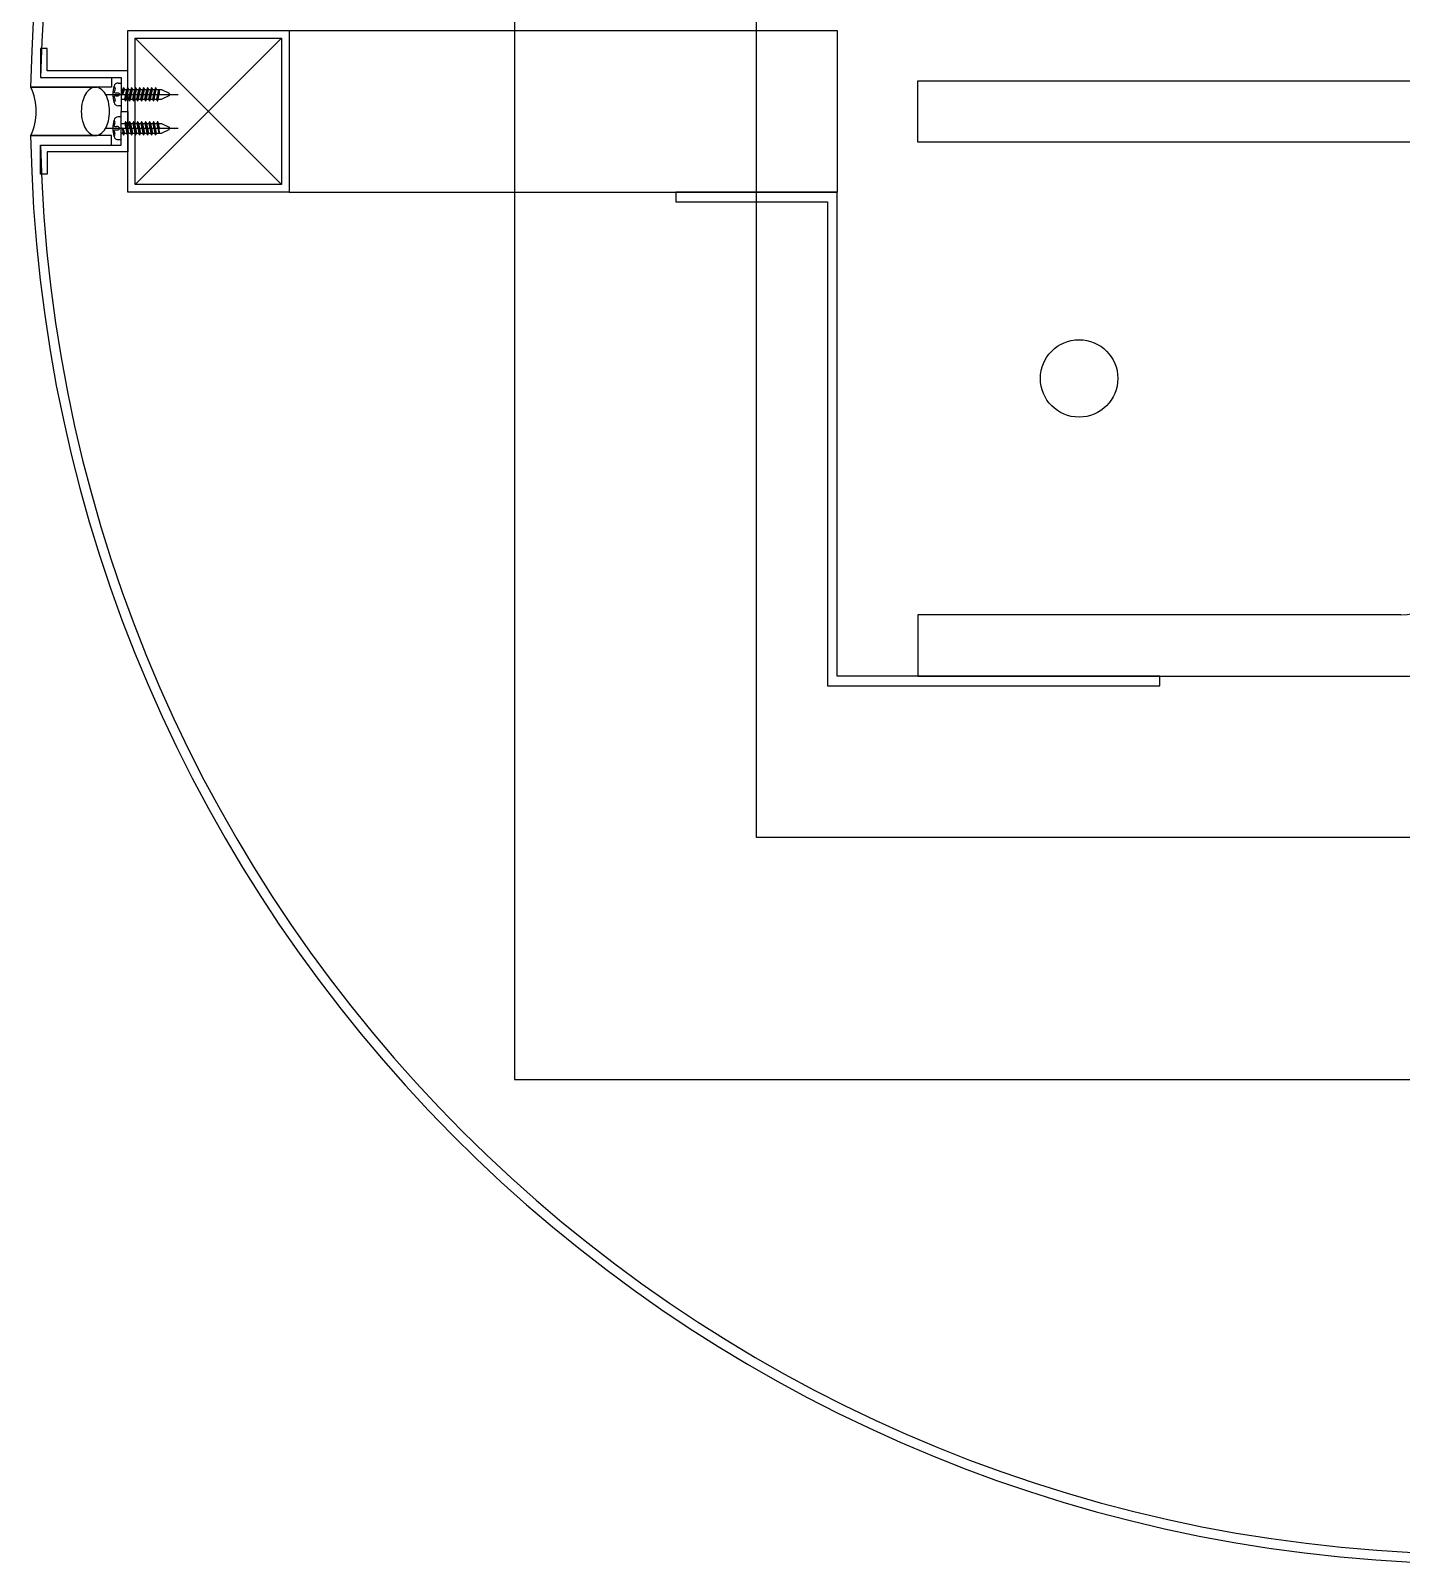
# Model space of a CAD drawing. Header units: millimetres. Extents: x -168200 to 672800, y -7409 to 118800.
# Drawn here: x 105050.1 to 105474.9, y 40500.1 to 40975 of the extents above; entities that cross this region are included whole.
import ezdxf

# ---------------------------------------------------------------- set-up
doc = ezdxf.new("R2010")
doc.units = ezdxf.units.MM
doc.header["$LTSCALE"] = 200
doc.layers.add('1 BA', color=9, linetype='Continuous')

msp = doc.modelspace()

# ---------------------------------------------------------------- linework, layer by layer
at = {"layer": '1 BA'}
for p, q in [((105200, 41250), (105200, 40650)), ((105275, 40725), (105275, 41175)), ((105080.14, 40925), (105080.14, 40975)), ((105080.14, 40975), (105130.14, 40975)), ((105082.44, 40972.7), (105127.84, 40927.3)), ((105082.44, 40927.3), (105127.84, 40972.7)), ((105082.44, 40927.3), (105082.44, 40972.7)), ((105082.44, 40972.7), (105127.84, 40972.7)), ((105127.84, 40972.7), (105127.84, 40927.3)), ((105130.14, 40975), (105300, 40975)), ((105130.14, 40975), (105130.14, 40925)), ((105300, 40975), (105300, 40925)), ((105055.14, 40969.5), (105053.14, 40969.5)), ((105053.14, 40969.5), (105053.14, 40960.5)), ((105055.14, 40962.5), (105055.14, 40969.5)), ((105053.14, 40960.5), (105075.14, 40960.5)), ((105053.14, 40960.5), (105078.14, 40960.5)), ((105080.14, 40962.5), (105055.14, 40962.5)), ((105075.14, 40960.5), (105075.14, 40957.5)), ((105077.15, 40958.75), (105078.14, 40958.75)), ((105078.14, 40960.5), (105078.14, 40950)), ((105078.14, 40958.75), (105078.14, 40951.75)), ((105080.14, 40950), (105080.14, 40962.5)), ((105325, 40959.5), (105494, 40959.5)), ((105325, 40940.5), (105325, 40959.5)), ((105075.14, 40957.5), (105050.06, 40957.5)), ((105050.14, 40957.5), (105070.6, 40957.5)), ((105050.14, 40957.5), (105070.14, 40957.5)), ((105073.17, 40955.25), (105095.75, 40955.25)), ((105075.89, 40957.8), (105076.09, 40957.57)), ((105076.04, 40956.27), (105075.99, 40956.06)), ((105075.99, 40956.06), (105075.99, 40955.91)), ((105075.99, 40955.91), (105076.05, 40955.81)), ((105076.05, 40954.69), (105075.99, 40954.59)), ((105075.99, 40954.59), (105075.99, 40954.44)), ((105075.99, 40954.44), (105076.04, 40954.23)), ((105076.11, 40956.51), (105076.04, 40956.27)), ((105076.04, 40954.23), (105076.11, 40953.99)), ((105076.05, 40955.81), (105076.17, 40955.76)), ((105076.17, 40954.74), (105076.05, 40954.69)), ((105076.09, 40957.57), (105076.19, 40957.32)), ((105076.17, 40956.78), (105076.11, 40956.51)), ((105076.11, 40953.99), (105076.17, 40953.72)), ((105076.21, 40957.05), (105076.17, 40956.78)), ((105076.17, 40955.76), (105076.33, 40955.74)), ((105076.33, 40954.76), (105076.17, 40954.74)), ((105076.17, 40953.72), (105076.21, 40953.45)), ((105076.19, 40957.32), (105076.21, 40957.05)), ((105076.21, 40953.45), (105076.19, 40953.18)), ((105076.33, 40955.74), (105076.52, 40955.74)), ((105076.52, 40954.76), (105076.33, 40954.76)), ((105076.52, 40955.74), (105076.72, 40955.76)), ((105076.72, 40954.74), (105076.52, 40954.76)), ((105076.72, 40955.76), (105076.93, 40955.77)), ((105076.93, 40954.73), (105076.72, 40954.74)), ((105076.93, 40955.77), (105077.13, 40955.76)), ((105077.13, 40954.74), (105076.93, 40954.73)), ((105077.13, 40955.76), (105077.3, 40955.72)), ((105077.3, 40954.78), (105077.13, 40954.74)), ((105077.3, 40955.72), (105077.43, 40955.64)), ((105077.43, 40954.86), (105077.3, 40954.78)), ((105077.43, 40955.64), (105077.53, 40955.53)), ((105077.53, 40954.97), (105077.43, 40954.86)), ((105077.53, 40955.53), (105077.59, 40955.4)), ((105077.59, 40955.1), (105077.53, 40954.97)), ((105077.59, 40955.4), (105077.6, 40955.25)), ((105077.6, 40955.25), (105077.59, 40955.1)), ((105078.65, 40956.75), (105078.14, 40956.75)), ((105078.14, 40953.75), (105079.26, 40953.75)), ((105078.55, 40955.2), (105078.88, 40957.25)), ((105078.55, 40955.2), (105078.65, 40956.75)), ((105078.84, 40957.23), (105078.65, 40956.75)), ((105078.65, 40955.18), (105078.98, 40957.19)), ((105078.65, 40955.18), (105079.15, 40956.75)), ((105078.95, 40957.24), (105079.15, 40956.75)), ((105079.15, 40956.75), (105079.88, 40956.75)), ((105079.26, 40953.75), (105079.88, 40956.75)), ((105079.46, 40953.26), (105079.26, 40953.75)), ((105079.46, 40953.26), (105080.12, 40957.25)), ((105079.57, 40953.27), (105080.21, 40957.19)), ((105079.57, 40953.27), (105079.76, 40953.75)), ((105079.76, 40953.75), (105080.38, 40956.75)), ((105079.76, 40953.75), (105080.49, 40953.75)), ((105080.08, 40957.23), (105079.88, 40956.75)), ((105080.18, 40957.24), (105080.38, 40956.75)), ((105080.38, 40956.75), (105081.12, 40956.75)), ((105080.49, 40953.75), (105081.12, 40956.75)), ((105080.69, 40953.26), (105080.49, 40953.75)), ((105080.69, 40953.26), (105081.35, 40957.25)), ((105080.8, 40953.27), (105081.44, 40957.19)), ((105080.8, 40953.27), (105080.99, 40953.75)), ((105080.99, 40953.75), (105081.62, 40956.75)), ((105080.99, 40953.75), (105081.73, 40953.75)), ((105081.31, 40957.23), (105081.12, 40956.75)), ((105081.42, 40957.24), (105081.62, 40956.75)), ((105081.62, 40956.75), (105082.35, 40956.75)), ((105081.73, 40953.75), (105082.35, 40956.75)), ((105081.93, 40953.26), (105081.73, 40953.75)), ((105081.93, 40953.26), (105082.58, 40957.25)), ((105082.03, 40953.27), (105082.68, 40957.19)), ((105082.03, 40953.27), (105082.23, 40953.75)), ((105082.23, 40953.75), (105082.85, 40956.75)), ((105082.23, 40953.75), (105082.96, 40953.75)), ((105082.54, 40957.23), (105082.35, 40956.75)), ((105082.65, 40957.24), (105082.85, 40956.75)), ((105082.85, 40956.75), (105083.58, 40956.75)), ((105082.96, 40953.75), (105083.58, 40956.75)), ((105083.16, 40953.26), (105082.96, 40953.75)), ((105083.16, 40953.26), (105083.81, 40957.25)), ((105083.27, 40953.27), (105083.91, 40957.19)), ((105083.27, 40953.27), (105083.46, 40953.75)), ((105083.46, 40953.75), (105084.08, 40956.75)), ((105083.46, 40953.75), (105084.19, 40953.75)), ((105083.78, 40957.23), (105083.58, 40956.75)), ((105083.88, 40957.24), (105084.08, 40956.75)), ((105084.08, 40956.75), (105084.81, 40956.75)), ((105084.19, 40953.75), (105084.81, 40956.75)), ((105084.39, 40953.26), (105084.19, 40953.75)), ((105084.39, 40953.26), (105085.05, 40957.25)), ((105084.5, 40953.27), (105085.14, 40957.19)), ((105084.5, 40953.27), (105084.69, 40953.75)), ((105084.69, 40953.75), (105085.31, 40956.75)), ((105084.69, 40953.75), (105085.43, 40953.75)), ((105085.01, 40957.23), (105084.81, 40956.75)), ((105085.11, 40957.24), (105085.31, 40956.75)), ((105085.31, 40956.75), (105086.05, 40956.75)), ((105085.43, 40953.75), (105086.05, 40956.75)), ((105085.63, 40953.26), (105085.43, 40953.75)), ((105085.63, 40953.26), (105086.28, 40957.25)), ((105085.73, 40953.27), (105086.38, 40957.19)), ((105085.73, 40953.27), (105085.93, 40953.75)), ((105085.93, 40953.75), (105086.55, 40956.75)), ((105085.93, 40953.75), (105086.66, 40953.75)), ((105086.24, 40957.23), (105086.05, 40956.75)), ((105086.35, 40957.24), (105086.55, 40956.75)), ((105086.55, 40956.75), (105087.28, 40956.75)), ((105086.66, 40953.75), (105087.28, 40956.75)), ((105086.86, 40953.26), (105086.66, 40953.75)), ((105086.86, 40953.26), (105087.51, 40957.25)), ((105086.96, 40953.27), (105087.61, 40957.19)), ((105086.96, 40953.27), (105087.16, 40953.75)), ((105087.16, 40953.75), (105087.78, 40956.75)), ((105087.16, 40953.75), (105087.89, 40953.75)), ((105087.47, 40957.23), (105087.28, 40956.75)), ((105087.58, 40957.24), (105087.78, 40956.75)), ((105087.78, 40956.75), (105088.51, 40956.75)), ((105087.89, 40953.75), (105088.51, 40956.75)), ((105088.09, 40953.26), (105087.89, 40953.75)), ((105088.09, 40953.26), (105088.75, 40957.25)), ((105088.2, 40953.27), (105088.84, 40957.19)), ((105088.2, 40953.27), (105088.39, 40953.75)), ((105088.39, 40953.75), (105089.01, 40956.75)), ((105088.39, 40953.75), (105089.12, 40953.75)), ((105088.71, 40957.23), (105088.51, 40956.75)), ((105088.81, 40957.24), (105089.01, 40956.75)), ((105088.94, 40956.75), (105090.64, 40956.75)), ((105089.12, 40953.75), (105089.75, 40956.75)), ((105089.32, 40953.26), (105089.12, 40953.75)), ((105089.32, 40953.26), (105089.93, 40956.75)), ((105089.43, 40953.27), (105089.93, 40956.5)), ((105089.43, 40953.27), (105089.62, 40953.75)), ((105089.62, 40953.75), (105089.93, 40955.21)), ((105089.62, 40953.75), (105090.64, 40953.75)), ((105089.93, 40956.75), (105089.93, 40955.21)), ((105090.64, 40956.75), (105092.95, 40955.63)), ((105090.64, 40953.75), (105092.95, 40954.87)), ((105076.09, 40952.93), (105075.89, 40952.7)), ((105076.19, 40953.18), (105076.09, 40952.93)), ((105078.14, 40951.75), (105077.15, 40951.75)), ((105078.14, 40950), (105080.14, 40950)), ((105078.14, 40939.5), (105078.14, 40950)), ((105078.14, 40950), (105080.14, 40950)), ((105080.14, 40950), (105080.14, 40937.5)), ((105073.17, 40944.75), (105095.75, 40944.75)), ((105076.09, 40947.07), (105075.89, 40947.3)), ((105075.99, 40945.56), (105076.04, 40945.77)), ((105075.99, 40945.41), (105075.99, 40945.56)), ((105076.05, 40945.31), (105075.99, 40945.41)), ((105075.99, 40944.09), (105076.05, 40944.19)), ((105075.99, 40943.94), (105075.99, 40944.09)), ((105076.04, 40943.73), (105075.99, 40943.94)), ((105076.04, 40945.77), (105076.11, 40946.01)), ((105076.17, 40945.26), (105076.05, 40945.31)), ((105076.05, 40944.19), (105076.17, 40944.24)), ((105076.19, 40946.82), (105076.09, 40947.07)), ((105076.11, 40946.01), (105076.17, 40946.28)), ((105076.17, 40946.28), (105076.21, 40946.55)), ((105076.33, 40945.24), (105076.17, 40945.26)), ((105076.17, 40944.24), (105076.33, 40944.26)), ((105076.21, 40946.55), (105076.19, 40946.82)), ((105076.52, 40945.24), (105076.33, 40945.24)), ((105076.33, 40944.26), (105076.52, 40944.26)), ((105076.72, 40945.26), (105076.52, 40945.24)), ((105076.52, 40944.26), (105076.72, 40944.24)), ((105076.93, 40945.27), (105076.72, 40945.26)), ((105076.72, 40944.24), (105076.93, 40944.23)), ((105077.13, 40945.26), (105076.93, 40945.27)), ((105076.93, 40944.23), (105077.13, 40944.24)), ((105077.3, 40945.22), (105077.13, 40945.26)), ((105077.13, 40944.24), (105077.3, 40944.28)), ((105078.14, 40948.25), (105077.15, 40948.25)), ((105077.43, 40945.14), (105077.3, 40945.22)), ((105077.3, 40944.28), (105077.43, 40944.36)), ((105077.53, 40945.03), (105077.43, 40945.14)), ((105077.43, 40944.36), (105077.53, 40944.47)), ((105077.59, 40944.9), (105077.53, 40945.03)), ((105077.53, 40944.47), (105077.59, 40944.6)), ((105077.6, 40944.75), (105077.59, 40944.9)), ((105077.59, 40944.6), (105077.6, 40944.75)), ((105078.14, 40941.25), (105078.14, 40948.25)), ((105078.14, 40946.25), (105079.26, 40946.25)), ((105078.55, 40944.8), (105078.88, 40942.75)), ((105078.55, 40944.8), (105078.65, 40943.25)), ((105078.65, 40944.82), (105078.98, 40942.81)), ((105078.65, 40944.82), (105079.15, 40943.25)), ((105079.46, 40946.74), (105079.26, 40946.25)), ((105079.26, 40946.25), (105079.88, 40943.25)), ((105079.46, 40946.74), (105080.12, 40942.75)), ((105079.57, 40946.73), (105079.76, 40946.25)), ((105079.57, 40946.73), (105080.21, 40942.81)), ((105079.76, 40946.25), (105080.38, 40943.25)), ((105079.76, 40946.25), (105080.49, 40946.25)), ((105080.69, 40946.74), (105080.49, 40946.25)), ((105080.49, 40946.25), (105081.12, 40943.25)), ((105080.69, 40946.74), (105081.35, 40942.75)), ((105080.8, 40946.73), (105080.99, 40946.25)), ((105080.8, 40946.73), (105081.44, 40942.81)), ((105080.99, 40946.25), (105081.62, 40943.25)), ((105080.99, 40946.25), (105081.73, 40946.25)), ((105081.93, 40946.74), (105081.73, 40946.25)), ((105081.73, 40946.25), (105082.35, 40943.25)), ((105081.93, 40946.74), (105082.58, 40942.75)), ((105082.03, 40946.73), (105082.23, 40946.25)), ((105082.03, 40946.73), (105082.68, 40942.81)), ((105082.23, 40946.25), (105082.85, 40943.25)), ((105082.23, 40946.25), (105082.96, 40946.25)), ((105083.16, 40946.74), (105082.96, 40946.25)), ((105082.96, 40946.25), (105083.58, 40943.25)), ((105083.16, 40946.74), (105083.81, 40942.75)), ((105083.27, 40946.73), (105083.91, 40942.81)), ((105083.27, 40946.73), (105083.46, 40946.25)), ((105083.46, 40946.25), (105084.08, 40943.25)), ((105083.46, 40946.25), (105084.19, 40946.25)), ((105084.39, 40946.74), (105084.19, 40946.25)), ((105084.19, 40946.25), (105084.81, 40943.25)), ((105084.39, 40946.74), (105085.05, 40942.75)), ((105084.5, 40946.73), (105084.69, 40946.25)), ((105084.5, 40946.73), (105085.14, 40942.81)), ((105084.69, 40946.25), (105085.31, 40943.25)), ((105084.69, 40946.25), (105085.43, 40946.25)), ((105085.63, 40946.74), (105085.43, 40946.25)), ((105085.43, 40946.25), (105086.05, 40943.25)), ((105085.63, 40946.74), (105086.28, 40942.75)), ((105085.73, 40946.73), (105086.38, 40942.81)), ((105085.73, 40946.73), (105085.93, 40946.25)), ((105085.93, 40946.25), (105086.55, 40943.25)), ((105085.93, 40946.25), (105086.66, 40946.25)), ((105086.86, 40946.74), (105086.66, 40946.25)), ((105086.66, 40946.25), (105087.28, 40943.25)), ((105086.86, 40946.74), (105087.51, 40942.75)), ((105086.96, 40946.73), (105087.16, 40946.25)), ((105086.96, 40946.73), (105087.61, 40942.81)), ((105087.16, 40946.25), (105087.78, 40943.25)), ((105087.16, 40946.25), (105087.89, 40946.25)), ((105088.09, 40946.74), (105087.89, 40946.25)), ((105087.89, 40946.25), (105088.51, 40943.25)), ((105088.09, 40946.74), (105088.75, 40942.75)), ((105088.2, 40946.73), (105088.84, 40942.81)), ((105088.2, 40946.73), (105088.39, 40946.25)), ((105088.39, 40946.25), (105089.12, 40946.25)), ((105088.39, 40946.25), (105089.01, 40943.25)), ((105089.32, 40946.74), (105089.12, 40946.25)), ((105089.12, 40946.25), (105089.75, 40943.25)), ((105089.32, 40946.74), (105089.93, 40943.25)), ((105089.43, 40946.73), (105089.93, 40943.5)), ((105089.43, 40946.73), (105089.62, 40946.25)), ((105089.62, 40946.25), (105089.93, 40944.79)), ((105089.62, 40946.25), (105090.64, 40946.25)), ((105089.93, 40943.25), (105089.93, 40944.79)), ((105090.64, 40946.25), (105092.95, 40945.13)), ((105090.64, 40943.25), (105092.95, 40944.37)), ((105075.14, 40942.5), (105050.06, 40942.5)), ((105050.14, 40942.5), (105070.6, 40942.5)), ((105070.14, 40942.5), (105050.14, 40942.5)), ((105053.14, 40930.5), (105053.14, 40939.5)), ((105053.14, 40939.5), (105078.14, 40939.5)), ((105053.14, 40939.5), (105075.14, 40939.5)), ((105075.14, 40939.5), (105075.14, 40942.5)), ((105075.89, 40942.2), (105076.09, 40942.43)), ((105076.11, 40943.49), (105076.04, 40943.73)), ((105076.09, 40942.43), (105076.19, 40942.68)), ((105076.17, 40943.22), (105076.11, 40943.49)), ((105076.21, 40942.95), (105076.17, 40943.22)), ((105076.19, 40942.68), (105076.21, 40942.95)), ((105077.15, 40941.25), (105078.14, 40941.25)), ((105078.65, 40943.25), (105078.14, 40943.25)), ((105078.84, 40942.77), (105078.65, 40943.25)), ((105078.95, 40942.76), (105079.15, 40943.25)), ((105079.15, 40943.25), (105079.88, 40943.25)), ((105080.08, 40942.77), (105079.88, 40943.25)), ((105080.18, 40942.76), (105080.38, 40943.25)), ((105080.38, 40943.25), (105081.12, 40943.25)), ((105081.31, 40942.77), (105081.12, 40943.25)), ((105081.42, 40942.76), (105081.62, 40943.25)), ((105081.62, 40943.25), (105082.35, 40943.25)), ((105082.54, 40942.77), (105082.35, 40943.25)), ((105082.65, 40942.76), (105082.85, 40943.25)), ((105082.85, 40943.25), (105083.58, 40943.25)), ((105083.78, 40942.77), (105083.58, 40943.25)), ((105083.88, 40942.76), (105084.08, 40943.25)), ((105084.08, 40943.25), (105084.81, 40943.25)), ((105085.01, 40942.77), (105084.81, 40943.25)), ((105085.11, 40942.76), (105085.31, 40943.25)), ((105085.31, 40943.25), (105086.05, 40943.25)), ((105086.24, 40942.77), (105086.05, 40943.25)), ((105086.35, 40942.76), (105086.55, 40943.25)), ((105086.55, 40943.25), (105087.28, 40943.25)), ((105087.47, 40942.77), (105087.28, 40943.25)), ((105087.58, 40942.76), (105087.78, 40943.25)), ((105087.78, 40943.25), (105088.51, 40943.25)), ((105088.71, 40942.77), (105088.51, 40943.25)), ((105088.81, 40942.76), (105089.01, 40943.25)), ((105088.94, 40943.25), (105090.64, 40943.25)), ((105494, 40940.5), (105325, 40940.5)), ((105080.14, 40937.5), (105055.14, 40937.5)), ((105055.14, 40937.5), (105055.14, 40930.5)), ((105055.14, 40930.5), (105053.14, 40930.5)), ((105130.14, 40925), (105080.14, 40925)), ((105127.84, 40927.3), (105082.44, 40927.3)), ((105130.14, 40925), (105300, 40925)), ((105250, 40925), (105250, 40922)), ((105300, 40925), (105250, 40925)), ((105300, 40775), (105300, 40925)), ((105250, 40922), (105297, 40922)), ((105297, 40922), (105297, 40772)), ((105474.75, 40794), (105325, 40794)), ((105325, 40794), (105325, 40775)), ((105400, 40775), (105300, 40775)), ((105325, 40775), (105675, 40775)), ((105400, 40772), (105400, 40775)), ((105297, 40772), (105400, 40772)), ((105725, 40725), (105275, 40725)), ((105200, 40650), (105800, 40650))]:
    msp.add_line(p, q, dxfattribs=at)
msp.add_circle((105375, 40867.25), 12, dxfattribs=at)
for centre, radius, start, end in [((105500, 40950), 450, 91.337, 179.045), ((105500, 40950), 447, 91.346, 178.654), ((105500, 40950), 447, 177.4997, 178.654), ((105077.15, 40957.45), 1.3, 90.0233, 164.4114), ((105034, 40950), 17.8, 335.078, 24.922), ((105074.41, 40951.01), 8.52, 149.7243, 166.4062), ((105071.78, 40952.54), 5.48, 125.3569, 149.7243), ((105070.14, 40954.85), 2.65, 90, 125.3569), ((105070.14, 40954.85), 2.65, 54.6431, 90), ((105068.5, 40952.54), 5.48, 30.2757, 54.6431), ((105065.88, 40951.01), 8.52, 13.5938, 30.2757), ((105084.9, 40955.25), 9.36, 164.205, 195.795), ((105078.6, 40955.22), 0.0602, 200.6851, 319.2729), ((105078.9, 40957.16), 0.0925, 60.0754, 130.1339), ((105080.14, 40957.16), 0.0925, 60.0754, 130.1339), ((105081.37, 40957.16), 0.0925, 60.0754, 130.1339), ((105082.6, 40957.16), 0.0925, 60.0754, 130.1339), ((105083.84, 40957.16), 0.0925, 60.0754, 130.1339), ((105085.07, 40957.16), 0.0925, 60.0754, 130.1339), ((105086.3, 40957.16), 0.0925, 60.0754, 130.1339), ((105087.53, 40957.16), 0.0925, 60.0754, 130.1339), ((105088.77, 40957.16), 0.0925, 60.0754, 130.1339), ((105092.68, 40955.25), 0.46, 305.1627, 54.8373), ((105078.57, 40950), 12.8, 166.4062, 180), ((105078.57, 40950), 12.8, 180, 193.5938), ((105061.72, 40950), 12.8, 0, 13.5938), ((105061.72, 40950), 12.8, 346.4062, 360), ((105077.15, 40953.05), 1.3, 195.5886, 269.9767), ((105079.51, 40953.34), 0.0925, 240.0754, 310.1339), ((105080.74, 40953.34), 0.0925, 240.0754, 310.1339), ((105081.97, 40953.34), 0.0925, 240.0754, 310.1339), ((105083.21, 40953.34), 0.0925, 240.0754, 310.1339), ((105084.44, 40953.34), 0.0925, 240.0754, 310.1339), ((105085.67, 40953.34), 0.0925, 240.0754, 310.1339), ((105086.9, 40953.34), 0.0925, 240.0754, 310.1339), ((105088.14, 40953.34), 0.0925, 240.0754, 310.1339), ((105089.37, 40953.34), 0.0925, 240.0754, 310.1339), ((105074.41, 40948.99), 8.52, 193.5938, 210.2757), ((105071.78, 40947.46), 5.48, 210.2757, 234.6431), ((105068.5, 40947.46), 5.48, 305.3569, 329.7243), ((105065.88, 40948.99), 8.52, 329.7243, 346.4062), ((105084.9, 40944.75), 9.36, 164.205, 195.795), ((105077.15, 40946.95), 1.3, 90.0233, 164.4114), ((105078.6, 40944.78), 0.0602, 40.7271, 159.3149), ((105079.51, 40946.66), 0.0925, 49.8661, 119.9246), ((105080.74, 40946.66), 0.0925, 49.8661, 119.9246), ((105081.97, 40946.66), 0.0925, 49.8661, 119.9246), ((105083.21, 40946.66), 0.0925, 49.8661, 119.9246), ((105084.44, 40946.66), 0.0925, 49.8661, 119.9246), ((105085.67, 40946.66), 0.0925, 49.8661, 119.9246), ((105086.9, 40946.66), 0.0925, 49.8661, 119.9246), ((105088.14, 40946.66), 0.0925, 49.8661, 119.9246), ((105089.37, 40946.66), 0.0925, 49.8661, 119.9246), ((105092.68, 40944.75), 0.46, 305.1627, 54.8373), ((105500, 40950), 450, 180.955, 268.663), ((105500, 40950), 447, 181.346, 182.5003), ((105500, 40950), 447, 181.346, 268.654), ((105070.14, 40945.15), 2.65, 234.6431, 270), ((105070.14, 40945.15), 2.65, 270, 305.3569), ((105077.15, 40942.55), 1.3, 195.5886, 269.9767), ((105078.9, 40942.84), 0.0925, 229.8661, 299.9246), ((105080.14, 40942.84), 0.0925, 229.8661, 299.9246), ((105081.37, 40942.84), 0.0925, 229.8661, 299.9246), ((105082.6, 40942.84), 0.0925, 229.8661, 299.9246), ((105083.84, 40942.84), 0.0925, 229.8661, 299.9246), ((105085.07, 40942.84), 0.0925, 229.8661, 299.9246), ((105086.3, 40942.84), 0.0925, 229.8661, 299.9246), ((105087.53, 40942.84), 0.0925, 229.8661, 299.9246), ((105088.77, 40942.84), 0.0925, 229.8661, 299.9246), ((105474.75, 40813.25), 19.25, 270, 0)]:
    msp.add_arc(centre, radius, start, end, dxfattribs=at)

doc.saveas('drawing.dxf')
